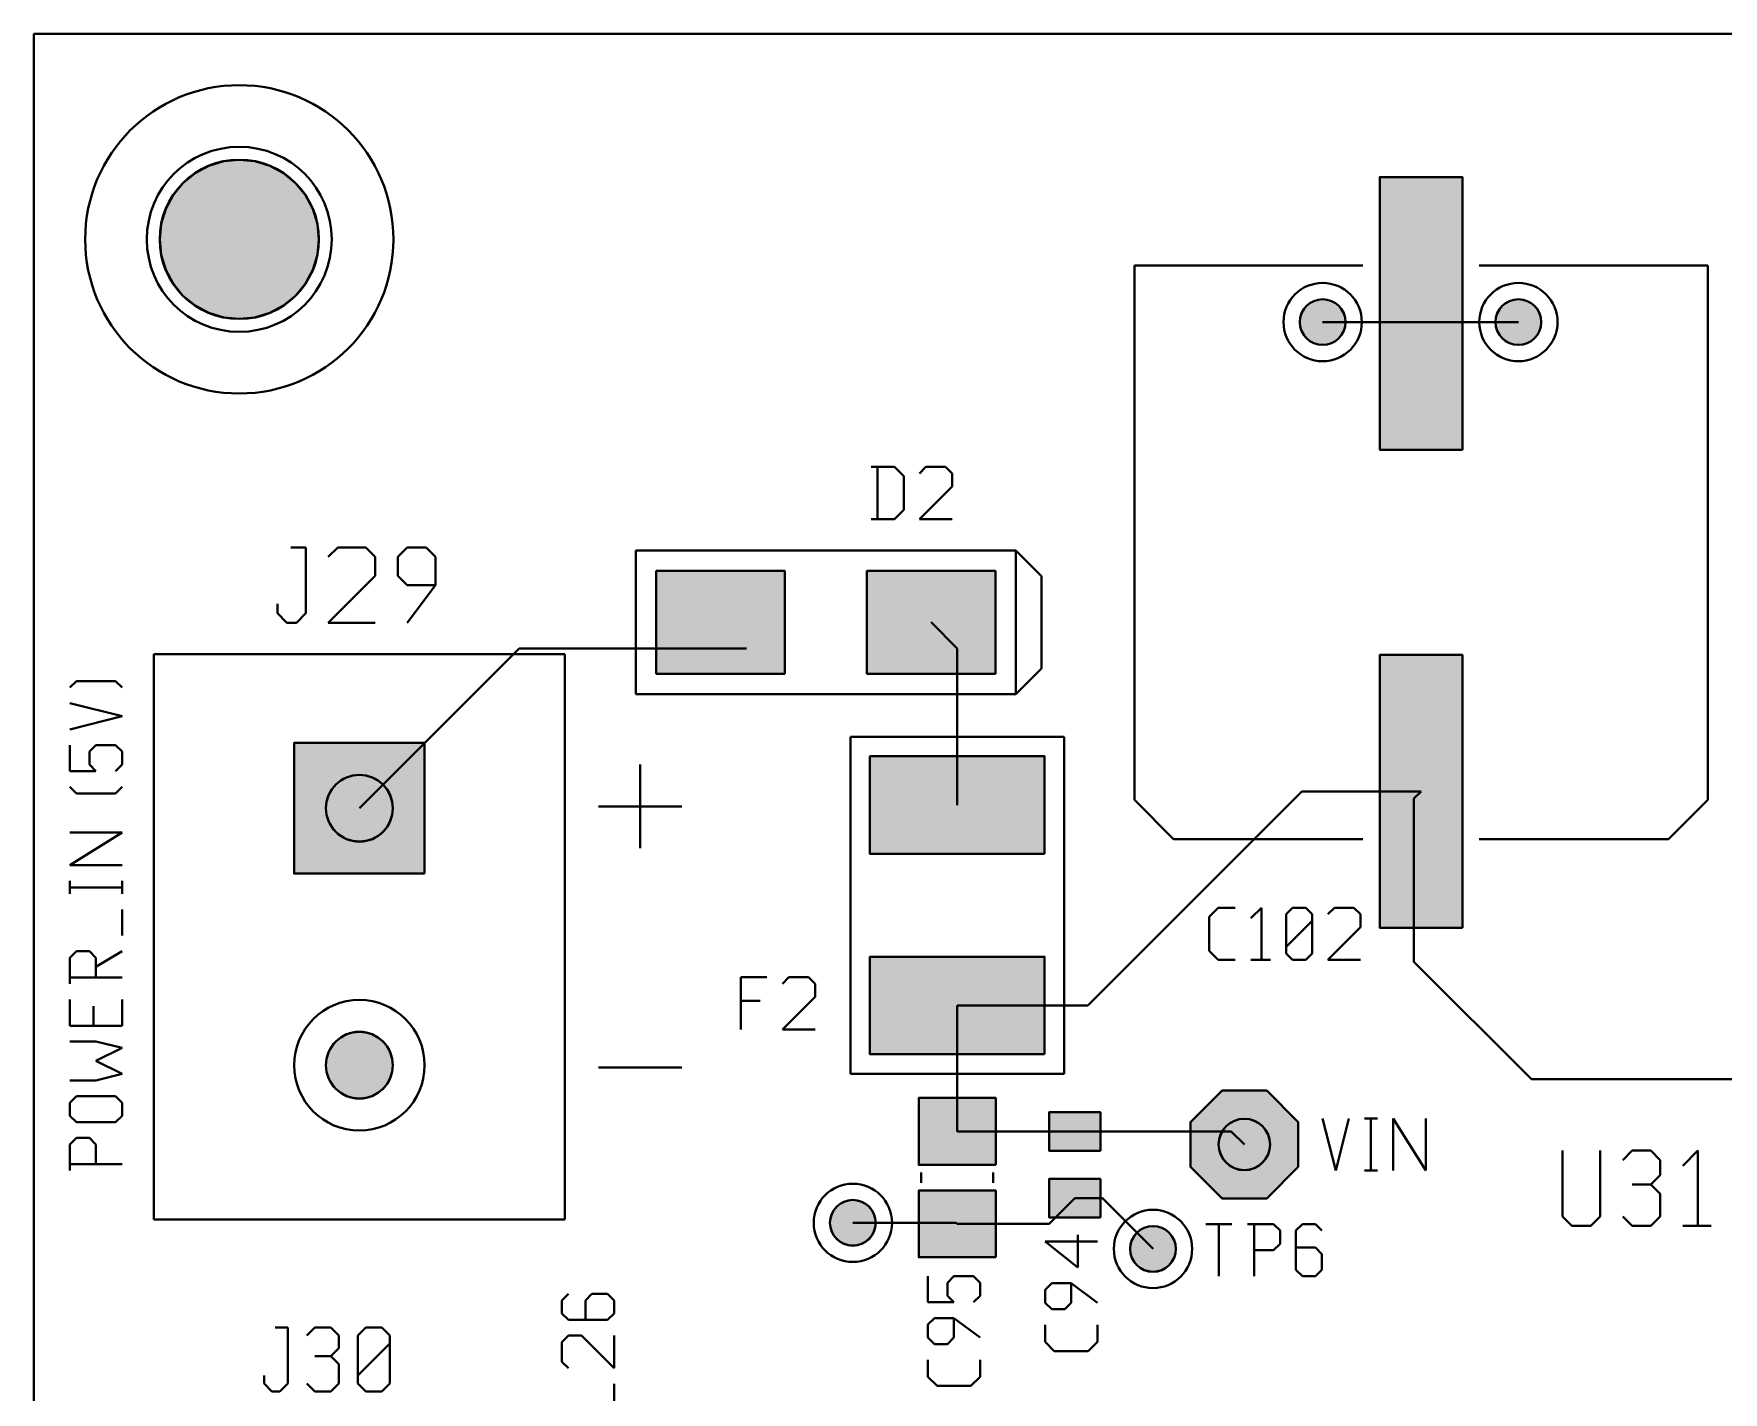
# Model space of a CAD drawing. Header units: millimetres. Extents: x 2 to 157, y 2 to 78.
# Drawn here: x 1.63 to 34.52, y 51.68 to 78.11 of the extents above; entities that cross this region are included whole.
import ezdxf

# ---------------------------------------------------------------- set-up
doc = ezdxf.new("R2010")
doc.units = ezdxf.units.MM
for name, color, linetype in [('bottom_copper', 7, 'Continuous'), ('bottom_silk', 7, 'Continuous'), ('drill_plated', 7, 'Continuous'), ('outline', 7, 'Continuous'), ('top_copper', 7, 'Continuous'), ('top_silk', 7, 'Continuous')]:
    doc.layers.add(name, color=color, linetype=linetype)

msp = doc.modelspace()

# ---------------------------------------------------------------- hatches: boundary and pattern name
at = {"layer": 'bottom_copper', "lineweight": 40}
for points in [[(7.155, 73.811), (7.067, 73.52), (6.924, 73.252), (6.731, 73.017), (6.496, 72.825), (6.228, 72.681), (5.937, 72.593), (5.635, 72.564), (5.332, 72.593), (5.042, 72.681), (4.774, 72.825), (4.539, 73.017), (4.346, 73.252), (4.203, 73.52), (4.115, 73.811), (4.085, 74.114), (4.115, 74.416), (4.203, 74.707), (4.346, 74.975), (4.539, 75.21), (4.774, 75.402), (5.042, 75.546), (5.332, 75.634), (5.635, 75.663), (5.937, 75.634), (6.228, 75.546), (6.496, 75.402), (6.731, 75.21), (6.924, 74.975), (7.067, 74.707), (7.155, 74.416), (7.185, 74.114), (7.155, 73.811)], [(27.157, 72.417), (27.131, 72.333), (27.09, 72.257), (27.035, 72.189), (26.968, 72.134), (26.891, 72.093), (26.808, 72.068), (26.721, 72.059), (26.634, 72.068), (26.551, 72.093), (26.474, 72.134), (26.406, 72.189), (26.351, 72.257), (26.31, 72.333), (26.285, 72.417), (26.276, 72.504), (26.285, 72.59), (26.31, 72.674), (26.351, 72.75), (26.406, 72.818), (26.474, 72.873), (26.551, 72.914), (26.634, 72.939), (26.721, 72.948), (26.808, 72.939), (26.891, 72.914), (26.968, 72.873), (27.035, 72.818), (27.09, 72.75), (27.131, 72.674), (27.157, 72.59), (27.165, 72.504), (27.157, 72.417)], [(30.967, 72.417), (30.941, 72.333), (30.9, 72.257), (30.845, 72.189), (30.778, 72.134), (30.701, 72.093), (30.618, 72.068), (30.531, 72.059), (30.444, 72.068), (30.361, 72.093), (30.284, 72.134), (30.216, 72.189), (30.161, 72.257), (30.12, 72.333), (30.095, 72.417), (30.086, 72.504), (30.095, 72.59), (30.12, 72.674), (30.161, 72.75), (30.216, 72.818), (30.284, 72.873), (30.361, 72.914), (30.444, 72.939), (30.531, 72.948), (30.618, 72.939), (30.701, 72.914), (30.778, 72.873), (30.845, 72.818), (30.9, 72.75), (30.941, 72.674), (30.967, 72.59), (30.975, 72.504), (30.967, 72.417)], [(9.242, 61.774), (6.702, 61.774), (6.702, 64.314), (9.242, 64.314), (9.242, 61.774)], [(8.61, 62.917), (8.573, 62.796), (8.512, 62.683), (8.432, 62.585), (8.333, 62.504), (8.221, 62.444), (8.099, 62.407), (7.972, 62.394), (7.845, 62.407), (7.723, 62.444), (7.611, 62.504), (7.512, 62.585), (7.432, 62.683), (7.371, 62.796), (7.334, 62.917), (7.322, 63.044), (7.334, 63.171), (7.371, 63.293), (7.432, 63.405), (7.512, 63.504), (7.611, 63.585), (7.723, 63.645), (7.845, 63.682), (7.972, 63.694), (8.099, 63.682), (8.221, 63.645), (8.333, 63.585), (8.432, 63.504), (8.512, 63.405), (8.573, 63.293), (8.61, 63.171), (8.622, 63.044), (8.61, 62.917)], [(8.61, 57.917), (8.573, 57.796), (8.512, 57.683), (8.432, 57.585), (8.333, 57.504), (8.221, 57.444), (8.099, 57.407), (7.972, 57.394), (7.845, 57.407), (7.723, 57.444), (7.611, 57.504), (7.512, 57.585), (7.432, 57.683), (7.371, 57.796), (7.334, 57.917), (7.322, 58.044), (7.334, 58.171), (7.371, 58.293), (7.432, 58.405), (7.512, 58.504), (7.611, 58.585), (7.723, 58.645), (7.845, 58.682), (7.972, 58.694), (8.099, 58.682), (8.221, 58.645), (8.333, 58.585), (8.432, 58.504), (8.512, 58.405), (8.573, 58.293), (8.61, 58.171), (8.622, 58.044), (8.61, 57.917)], [(26.247, 56.067), (25.632, 55.452), (24.762, 55.452), (24.147, 56.067), (24.147, 56.936), (24.762, 57.551), (25.632, 57.551), (26.247, 56.936), (26.247, 56.067)], [(25.687, 56.404), (25.659, 56.31), (25.613, 56.224), (25.55, 56.148), (25.475, 56.086), (25.388, 56.04), (25.294, 56.011), (25.197, 56.002), (25.099, 56.011), (25.005, 56.04), (24.919, 56.086), (24.843, 56.148), (24.781, 56.224), (24.735, 56.31), (24.706, 56.404), (24.697, 56.502), (24.706, 56.599), (24.735, 56.693), (24.781, 56.779), (24.843, 56.855), (24.919, 56.917), (25.005, 56.963), (25.099, 56.992), (25.197, 57.002), (25.294, 56.992), (25.388, 56.963), (25.475, 56.917), (25.55, 56.855), (25.613, 56.779), (25.659, 56.693), (25.687, 56.599), (25.697, 56.502), (25.687, 56.404)], [(18.013, 54.891), (17.987, 54.807), (17.946, 54.731), (17.891, 54.663), (17.824, 54.608), (17.747, 54.567), (17.664, 54.542), (17.577, 54.533), (17.49, 54.542), (17.407, 54.567), (17.33, 54.608), (17.262, 54.663), (17.207, 54.731), (17.166, 54.807), (17.141, 54.891), (17.132, 54.977), (17.141, 55.064), (17.166, 55.148), (17.207, 55.224), (17.262, 55.292), (17.33, 55.347), (17.407, 55.388), (17.49, 55.413), (17.577, 55.422), (17.664, 55.413), (17.747, 55.388), (17.824, 55.347), (17.891, 55.292), (17.946, 55.224), (17.987, 55.148), (18.013, 55.064), (18.021, 54.977), (18.013, 54.891)], [(23.855, 54.383), (23.829, 54.299), (23.788, 54.223), (23.733, 54.155), (23.666, 54.1), (23.589, 54.059), (23.506, 54.034), (23.419, 54.025), (23.332, 54.034), (23.249, 54.059), (23.172, 54.1), (23.104, 54.155), (23.049, 54.223), (23.008, 54.299), (22.983, 54.383), (22.974, 54.469), (22.983, 54.556), (23.008, 54.64), (23.049, 54.716), (23.104, 54.784), (23.172, 54.839), (23.249, 54.88), (23.332, 54.905), (23.419, 54.914), (23.506, 54.905), (23.589, 54.88), (23.666, 54.839), (23.733, 54.784), (23.788, 54.716), (23.829, 54.64), (23.855, 54.556), (23.863, 54.469), (23.855, 54.383)]]:
    msp.add_hatch(color=7, dxfattribs=at).paths.add_polyline_path(points, flags=0)
at = {"layer": 'drill_plated', "lineweight": 40}
for points in [[(7.155, 73.811), (7.067, 73.52), (6.924, 73.252), (6.731, 73.017), (6.496, 72.825), (6.228, 72.681), (5.937, 72.593), (5.635, 72.564), (5.332, 72.593), (5.042, 72.681), (4.774, 72.825), (4.539, 73.017), (4.346, 73.252), (4.203, 73.52), (4.115, 73.811), (4.085, 74.114), (4.115, 74.416), (4.203, 74.707), (4.346, 74.975), (4.539, 75.21), (4.774, 75.402), (5.042, 75.546), (5.332, 75.634), (5.635, 75.663), (5.937, 75.634), (6.228, 75.546), (6.496, 75.402), (6.731, 75.21), (6.924, 74.975), (7.067, 74.707), (7.155, 74.416), (7.185, 74.114), (7.155, 73.811)], [(27.157, 72.417), (27.131, 72.333), (27.09, 72.257), (27.035, 72.189), (26.968, 72.134), (26.891, 72.093), (26.808, 72.068), (26.721, 72.059), (26.634, 72.068), (26.551, 72.093), (26.474, 72.134), (26.406, 72.189), (26.351, 72.257), (26.31, 72.333), (26.285, 72.417), (26.276, 72.504), (26.285, 72.59), (26.31, 72.674), (26.351, 72.75), (26.406, 72.818), (26.474, 72.873), (26.551, 72.914), (26.634, 72.939), (26.721, 72.948), (26.808, 72.939), (26.891, 72.914), (26.968, 72.873), (27.035, 72.818), (27.09, 72.75), (27.131, 72.674), (27.157, 72.59), (27.165, 72.504), (27.157, 72.417)], [(30.967, 72.417), (30.941, 72.333), (30.9, 72.257), (30.845, 72.189), (30.778, 72.134), (30.701, 72.093), (30.618, 72.068), (30.531, 72.059), (30.444, 72.068), (30.361, 72.093), (30.284, 72.134), (30.216, 72.189), (30.161, 72.257), (30.12, 72.333), (30.095, 72.417), (30.086, 72.504), (30.095, 72.59), (30.12, 72.674), (30.161, 72.75), (30.216, 72.818), (30.284, 72.873), (30.361, 72.914), (30.444, 72.939), (30.531, 72.948), (30.618, 72.939), (30.701, 72.914), (30.778, 72.873), (30.845, 72.818), (30.9, 72.75), (30.941, 72.674), (30.967, 72.59), (30.975, 72.504), (30.967, 72.417)], [(8.61, 62.917), (8.573, 62.796), (8.512, 62.683), (8.432, 62.585), (8.333, 62.504), (8.221, 62.444), (8.099, 62.407), (7.972, 62.394), (7.845, 62.407), (7.723, 62.444), (7.611, 62.504), (7.512, 62.585), (7.432, 62.683), (7.371, 62.796), (7.334, 62.917), (7.322, 63.044), (7.334, 63.171), (7.371, 63.293), (7.432, 63.405), (7.512, 63.504), (7.611, 63.585), (7.723, 63.645), (7.845, 63.682), (7.972, 63.694), (8.099, 63.682), (8.221, 63.645), (8.333, 63.585), (8.432, 63.504), (8.512, 63.405), (8.573, 63.293), (8.61, 63.171), (8.622, 63.044), (8.61, 62.917)], [(8.61, 57.917), (8.573, 57.796), (8.512, 57.683), (8.432, 57.585), (8.333, 57.504), (8.221, 57.444), (8.099, 57.407), (7.972, 57.394), (7.845, 57.407), (7.723, 57.444), (7.611, 57.504), (7.512, 57.585), (7.432, 57.683), (7.371, 57.796), (7.334, 57.917), (7.322, 58.044), (7.334, 58.171), (7.371, 58.293), (7.432, 58.405), (7.512, 58.504), (7.611, 58.585), (7.723, 58.645), (7.845, 58.682), (7.972, 58.694), (8.099, 58.682), (8.221, 58.645), (8.333, 58.585), (8.432, 58.504), (8.512, 58.405), (8.573, 58.293), (8.61, 58.171), (8.622, 58.044), (8.61, 57.917)], [(25.687, 56.404), (25.659, 56.31), (25.613, 56.224), (25.55, 56.148), (25.475, 56.086), (25.388, 56.04), (25.294, 56.011), (25.197, 56.002), (25.099, 56.011), (25.005, 56.04), (24.919, 56.086), (24.843, 56.148), (24.781, 56.224), (24.735, 56.31), (24.706, 56.404), (24.697, 56.502), (24.706, 56.599), (24.735, 56.693), (24.781, 56.779), (24.843, 56.855), (24.919, 56.917), (25.005, 56.963), (25.099, 56.992), (25.197, 57.002), (25.294, 56.992), (25.388, 56.963), (25.475, 56.917), (25.55, 56.855), (25.613, 56.779), (25.659, 56.693), (25.687, 56.599), (25.697, 56.502), (25.687, 56.404)], [(18.013, 54.891), (17.987, 54.807), (17.946, 54.731), (17.891, 54.663), (17.824, 54.608), (17.747, 54.567), (17.664, 54.542), (17.577, 54.533), (17.49, 54.542), (17.407, 54.567), (17.33, 54.608), (17.262, 54.663), (17.207, 54.731), (17.166, 54.807), (17.141, 54.891), (17.132, 54.977), (17.141, 55.064), (17.166, 55.148), (17.207, 55.224), (17.262, 55.292), (17.33, 55.347), (17.407, 55.388), (17.49, 55.413), (17.577, 55.422), (17.664, 55.413), (17.747, 55.388), (17.824, 55.347), (17.891, 55.292), (17.946, 55.224), (17.987, 55.148), (18.013, 55.064), (18.021, 54.977), (18.013, 54.891)], [(23.855, 54.383), (23.829, 54.299), (23.788, 54.223), (23.733, 54.155), (23.666, 54.1), (23.589, 54.059), (23.506, 54.034), (23.419, 54.025), (23.332, 54.034), (23.249, 54.059), (23.172, 54.1), (23.104, 54.155), (23.049, 54.223), (23.008, 54.299), (22.983, 54.383), (22.974, 54.469), (22.983, 54.556), (23.008, 54.64), (23.049, 54.716), (23.104, 54.784), (23.172, 54.839), (23.249, 54.88), (23.332, 54.905), (23.419, 54.914), (23.506, 54.905), (23.589, 54.88), (23.666, 54.839), (23.733, 54.784), (23.788, 54.716), (23.829, 54.64), (23.855, 54.556), (23.863, 54.469), (23.855, 54.383)]]:
    msp.add_hatch(color=7, dxfattribs=at).paths.add_polyline_path(points, flags=0)
at = {"layer": 'top_copper', "lineweight": 40}
for points in [[(7.155, 73.811), (7.067, 73.52), (6.924, 73.252), (6.731, 73.017), (6.496, 72.825), (6.228, 72.681), (5.937, 72.593), (5.635, 72.564), (5.332, 72.593), (5.042, 72.681), (4.774, 72.825), (4.539, 73.017), (4.346, 73.252), (4.203, 73.52), (4.115, 73.811), (4.085, 74.114), (4.115, 74.416), (4.203, 74.707), (4.346, 74.975), (4.539, 75.21), (4.774, 75.402), (5.042, 75.546), (5.332, 75.634), (5.635, 75.663), (5.937, 75.634), (6.228, 75.546), (6.496, 75.402), (6.731, 75.21), (6.924, 74.975), (7.067, 74.707), (7.155, 74.416), (7.185, 74.114), (7.155, 73.811)], [(29.44, 70.019), (27.832, 70.019), (27.832, 75.327), (29.44, 75.327), (29.44, 70.019)], [(27.157, 72.417), (27.131, 72.333), (27.09, 72.257), (27.035, 72.189), (26.968, 72.134), (26.891, 72.093), (26.808, 72.068), (26.721, 72.059), (26.634, 72.068), (26.551, 72.093), (26.474, 72.134), (26.406, 72.189), (26.351, 72.257), (26.31, 72.333), (26.285, 72.417), (26.276, 72.504), (26.285, 72.59), (26.31, 72.674), (26.351, 72.75), (26.406, 72.818), (26.474, 72.873), (26.551, 72.914), (26.634, 72.939), (26.721, 72.948), (26.808, 72.939), (26.891, 72.914), (26.968, 72.873), (27.035, 72.818), (27.09, 72.75), (27.131, 72.674), (27.157, 72.59), (27.165, 72.504), (27.157, 72.417)], [(30.967, 72.417), (30.941, 72.333), (30.9, 72.257), (30.845, 72.189), (30.778, 72.134), (30.701, 72.093), (30.618, 72.068), (30.531, 72.059), (30.444, 72.068), (30.361, 72.093), (30.284, 72.134), (30.216, 72.189), (30.161, 72.257), (30.12, 72.333), (30.095, 72.417), (30.086, 72.504), (30.095, 72.59), (30.12, 72.674), (30.161, 72.75), (30.216, 72.818), (30.284, 72.873), (30.361, 72.914), (30.444, 72.939), (30.531, 72.948), (30.618, 72.939), (30.701, 72.914), (30.778, 72.873), (30.845, 72.818), (30.9, 72.75), (30.941, 72.674), (30.967, 72.59), (30.975, 72.504), (30.967, 72.417)], [(16.251, 65.662), (13.751, 65.662), (13.751, 67.662), (16.251, 67.662), (16.251, 65.662)], [(20.351, 65.662), (17.851, 65.662), (17.851, 67.662), (20.351, 67.662), (20.351, 65.662)], [(29.44, 60.719), (27.832, 60.719), (27.832, 66.027), (29.44, 66.027), (29.44, 60.719)], [(9.242, 61.774), (6.702, 61.774), (6.702, 64.314), (9.242, 64.314), (9.242, 61.774)], [(21.309, 62.156), (17.909, 62.156), (17.909, 64.055), (21.309, 64.055), (21.309, 62.156)], [(8.61, 62.917), (8.573, 62.796), (8.512, 62.683), (8.432, 62.585), (8.333, 62.504), (8.221, 62.444), (8.099, 62.407), (7.972, 62.394), (7.845, 62.407), (7.723, 62.444), (7.611, 62.504), (7.512, 62.585), (7.432, 62.683), (7.371, 62.796), (7.334, 62.917), (7.322, 63.044), (7.334, 63.171), (7.371, 63.293), (7.432, 63.405), (7.512, 63.504), (7.611, 63.585), (7.723, 63.645), (7.845, 63.682), (7.972, 63.694), (8.099, 63.682), (8.221, 63.645), (8.333, 63.585), (8.432, 63.504), (8.512, 63.405), (8.573, 63.293), (8.61, 63.171), (8.622, 63.044), (8.61, 62.917)], [(21.309, 58.256), (17.909, 58.256), (17.909, 60.156), (21.309, 60.156), (21.309, 58.256)], [(8.61, 57.917), (8.573, 57.796), (8.512, 57.683), (8.432, 57.585), (8.333, 57.504), (8.221, 57.444), (8.099, 57.407), (7.972, 57.394), (7.845, 57.407), (7.723, 57.444), (7.611, 57.504), (7.512, 57.585), (7.432, 57.683), (7.371, 57.796), (7.334, 57.917), (7.322, 58.044), (7.334, 58.171), (7.371, 58.293), (7.432, 58.405), (7.512, 58.504), (7.611, 58.585), (7.723, 58.645), (7.845, 58.682), (7.972, 58.694), (8.099, 58.682), (8.221, 58.645), (8.333, 58.585), (8.432, 58.504), (8.512, 58.405), (8.573, 58.293), (8.61, 58.171), (8.622, 58.044), (8.61, 57.917)], [(26.247, 56.067), (25.632, 55.452), (24.762, 55.452), (24.147, 56.067), (24.147, 56.936), (24.762, 57.551), (25.632, 57.551), (26.247, 56.936), (26.247, 56.067)], [(20.359, 56.105), (18.859, 56.105), (18.859, 57.406), (20.359, 57.406), (20.359, 56.105)], [(22.395, 56.381), (21.395, 56.381), (21.395, 57.13), (22.395, 57.13), (22.395, 56.381)], [(25.687, 56.404), (25.659, 56.31), (25.613, 56.224), (25.55, 56.148), (25.475, 56.086), (25.388, 56.04), (25.294, 56.011), (25.197, 56.002), (25.099, 56.011), (25.005, 56.04), (24.919, 56.086), (24.843, 56.148), (24.781, 56.224), (24.735, 56.31), (24.706, 56.404), (24.697, 56.502), (24.706, 56.599), (24.735, 56.693), (24.781, 56.779), (24.843, 56.855), (24.919, 56.917), (25.005, 56.963), (25.099, 56.992), (25.197, 57.002), (25.294, 56.992), (25.388, 56.963), (25.475, 56.917), (25.55, 56.855), (25.613, 56.779), (25.659, 56.693), (25.687, 56.599), (25.697, 56.502), (25.687, 56.404)], [(20.359, 54.306), (18.859, 54.306), (18.859, 55.606), (20.359, 55.606), (20.359, 54.306)], [(22.395, 55.081), (21.395, 55.081), (21.395, 55.83), (22.395, 55.83), (22.395, 55.081)], [(18.013, 54.891), (17.987, 54.807), (17.946, 54.731), (17.891, 54.663), (17.824, 54.608), (17.747, 54.567), (17.664, 54.542), (17.577, 54.533), (17.49, 54.542), (17.407, 54.567), (17.33, 54.608), (17.262, 54.663), (17.207, 54.731), (17.166, 54.807), (17.141, 54.891), (17.132, 54.977), (17.141, 55.064), (17.166, 55.148), (17.207, 55.224), (17.262, 55.292), (17.33, 55.347), (17.407, 55.388), (17.49, 55.413), (17.577, 55.422), (17.664, 55.413), (17.747, 55.388), (17.824, 55.347), (17.891, 55.292), (17.946, 55.224), (17.987, 55.148), (18.013, 55.064), (18.021, 54.977), (18.013, 54.891)], [(23.855, 54.383), (23.829, 54.299), (23.788, 54.223), (23.733, 54.155), (23.666, 54.1), (23.589, 54.059), (23.506, 54.034), (23.419, 54.025), (23.332, 54.034), (23.249, 54.059), (23.172, 54.1), (23.104, 54.155), (23.049, 54.223), (23.008, 54.299), (22.983, 54.383), (22.974, 54.469), (22.983, 54.556), (23.008, 54.64), (23.049, 54.716), (23.104, 54.784), (23.172, 54.839), (23.249, 54.88), (23.332, 54.905), (23.419, 54.914), (23.506, 54.905), (23.589, 54.88), (23.666, 54.839), (23.733, 54.784), (23.788, 54.716), (23.829, 54.64), (23.855, 54.556), (23.863, 54.469), (23.855, 54.383)]]:
    msp.add_hatch(color=7, dxfattribs=at).paths.add_polyline_path(points, flags=0)

# ---------------------------------------------------------------- linework, layer by layer
at = {"layer": 'bottom_copper', "color": 7, "lineweight": 40}
for p, q in [((6.702, 64.314), (9.242, 64.314)), ((6.702, 61.774), (6.702, 64.314)), ((9.242, 64.314), (9.242, 61.774)), ((9.242, 61.774), (6.702, 61.774)), ((24.762, 57.551), (24.147, 56.936)), ((25.632, 57.551), (24.762, 57.551)), ((26.247, 56.936), (25.632, 57.551)), ((24.147, 56.936), (24.147, 56.067)), ((26.247, 56.067), (26.247, 56.936)), ((24.147, 56.067), (24.762, 55.452)), ((25.632, 55.452), (26.247, 56.067)), ((24.762, 55.452), (25.632, 55.452))]:
    msp.add_line(p, q, dxfattribs=at)
for points in [[(7.155, 73.811), (7.067, 73.52), (6.924, 73.252), (6.731, 73.017), (6.496, 72.825), (6.228, 72.681), (5.937, 72.593), (5.635, 72.564), (5.332, 72.593), (5.042, 72.681), (4.774, 72.825), (4.539, 73.017), (4.346, 73.252), (4.203, 73.52), (4.115, 73.811), (4.085, 74.114), (4.115, 74.416), (4.203, 74.707), (4.346, 74.975), (4.539, 75.21), (4.774, 75.402), (5.042, 75.546), (5.332, 75.634), (5.635, 75.663), (5.937, 75.634), (6.228, 75.546), (6.496, 75.402), (6.731, 75.21), (6.924, 74.975), (7.067, 74.707), (7.155, 74.416), (7.185, 74.114), (7.155, 73.811)], [(27.157, 72.417), (27.131, 72.333), (27.09, 72.257), (27.035, 72.189), (26.968, 72.134), (26.891, 72.093), (26.808, 72.068), (26.721, 72.059), (26.634, 72.068), (26.551, 72.093), (26.474, 72.134), (26.406, 72.189), (26.351, 72.257), (26.31, 72.333), (26.285, 72.417), (26.276, 72.504), (26.285, 72.59), (26.31, 72.674), (26.351, 72.75), (26.406, 72.818), (26.474, 72.873), (26.551, 72.914), (26.634, 72.939), (26.721, 72.948), (26.808, 72.939), (26.891, 72.914), (26.968, 72.873), (27.035, 72.818), (27.09, 72.75), (27.131, 72.674), (27.157, 72.59), (27.165, 72.504), (27.157, 72.417)], [(30.967, 72.417), (30.941, 72.333), (30.9, 72.257), (30.845, 72.189), (30.778, 72.134), (30.701, 72.093), (30.618, 72.068), (30.531, 72.059), (30.444, 72.068), (30.361, 72.093), (30.284, 72.134), (30.216, 72.189), (30.161, 72.257), (30.12, 72.333), (30.095, 72.417), (30.086, 72.504), (30.095, 72.59), (30.12, 72.674), (30.161, 72.75), (30.216, 72.818), (30.284, 72.873), (30.361, 72.914), (30.444, 72.939), (30.531, 72.948), (30.618, 72.939), (30.701, 72.914), (30.778, 72.873), (30.845, 72.818), (30.9, 72.75), (30.941, 72.674), (30.967, 72.59), (30.975, 72.504), (30.967, 72.417)], [(9.242, 61.774), (6.702, 61.774), (6.702, 64.314), (9.242, 64.314), (9.242, 61.774)], [(8.61, 62.917), (8.573, 62.796), (8.512, 62.683), (8.432, 62.585), (8.333, 62.504), (8.221, 62.444), (8.099, 62.407), (7.972, 62.394), (7.845, 62.407), (7.723, 62.444), (7.611, 62.504), (7.512, 62.585), (7.432, 62.683), (7.371, 62.796), (7.334, 62.917), (7.322, 63.044), (7.334, 63.171), (7.371, 63.293), (7.432, 63.405), (7.512, 63.504), (7.611, 63.585), (7.723, 63.645), (7.845, 63.682), (7.972, 63.694), (8.099, 63.682), (8.221, 63.645), (8.333, 63.585), (8.432, 63.504), (8.512, 63.405), (8.573, 63.293), (8.61, 63.171), (8.622, 63.044), (8.61, 62.917)], [(8.61, 57.917), (8.573, 57.796), (8.512, 57.683), (8.432, 57.585), (8.333, 57.504), (8.221, 57.444), (8.099, 57.407), (7.972, 57.394), (7.845, 57.407), (7.723, 57.444), (7.611, 57.504), (7.512, 57.585), (7.432, 57.683), (7.371, 57.796), (7.334, 57.917), (7.322, 58.044), (7.334, 58.171), (7.371, 58.293), (7.432, 58.405), (7.512, 58.504), (7.611, 58.585), (7.723, 58.645), (7.845, 58.682), (7.972, 58.694), (8.099, 58.682), (8.221, 58.645), (8.333, 58.585), (8.432, 58.504), (8.512, 58.405), (8.573, 58.293), (8.61, 58.171), (8.622, 58.044), (8.61, 57.917)], [(26.247, 56.067), (25.632, 55.452), (24.762, 55.452), (24.147, 56.067), (24.147, 56.936), (24.762, 57.551), (25.632, 57.551), (26.247, 56.936), (26.247, 56.067)], [(25.687, 56.404), (25.659, 56.31), (25.613, 56.224), (25.55, 56.148), (25.475, 56.086), (25.388, 56.04), (25.294, 56.011), (25.197, 56.002), (25.099, 56.011), (25.005, 56.04), (24.919, 56.086), (24.843, 56.148), (24.781, 56.224), (24.735, 56.31), (24.706, 56.404), (24.697, 56.502), (24.706, 56.599), (24.735, 56.693), (24.781, 56.779), (24.843, 56.855), (24.919, 56.917), (25.005, 56.963), (25.099, 56.992), (25.197, 57.002), (25.294, 56.992), (25.388, 56.963), (25.475, 56.917), (25.55, 56.855), (25.613, 56.779), (25.659, 56.693), (25.687, 56.599), (25.697, 56.502), (25.687, 56.404)], [(18.013, 54.891), (17.987, 54.807), (17.946, 54.731), (17.891, 54.663), (17.824, 54.608), (17.747, 54.567), (17.664, 54.542), (17.577, 54.533), (17.49, 54.542), (17.407, 54.567), (17.33, 54.608), (17.262, 54.663), (17.207, 54.731), (17.166, 54.807), (17.141, 54.891), (17.132, 54.977), (17.141, 55.064), (17.166, 55.148), (17.207, 55.224), (17.262, 55.292), (17.33, 55.347), (17.407, 55.388), (17.49, 55.413), (17.577, 55.422), (17.664, 55.413), (17.747, 55.388), (17.824, 55.347), (17.891, 55.292), (17.946, 55.224), (17.987, 55.148), (18.013, 55.064), (18.021, 54.977), (18.013, 54.891)], [(23.855, 54.383), (23.829, 54.299), (23.788, 54.223), (23.733, 54.155), (23.666, 54.1), (23.589, 54.059), (23.506, 54.034), (23.419, 54.025), (23.332, 54.034), (23.249, 54.059), (23.172, 54.1), (23.104, 54.155), (23.049, 54.223), (23.008, 54.299), (22.983, 54.383), (22.974, 54.469), (22.983, 54.556), (23.008, 54.64), (23.049, 54.716), (23.104, 54.784), (23.172, 54.839), (23.249, 54.88), (23.332, 54.905), (23.419, 54.914), (23.506, 54.905), (23.589, 54.88), (23.666, 54.839), (23.733, 54.784), (23.788, 54.716), (23.829, 54.64), (23.855, 54.556), (23.863, 54.469), (23.855, 54.383)]]:
    msp.add_lwpolyline(points, close=True, dxfattribs=at)
for centre, major_axis in [((5.635, 74.114), (1.8, 0)), ((5.635, 74.114), (1.55, 0)), ((26.721, 72.504), (0.762, 0)), ((30.531, 72.504), (0.762, 0)), ((26.721, 72.504), (0.445, 0)), ((30.531, 72.504), (0.445, 0)), ((7.972, 63.044), (0.65, 0)), ((7.972, 58.044), (1.27, 0)), ((7.972, 58.044), (0.65, 0)), ((25.197, 56.502), (0.5, 0)), ((17.577, 54.977), (0.762, 0)), ((17.577, 54.977), (0.445, 0)), ((23.419, 54.469), (0.762, 0)), ((23.419, 54.469), (0.445, 0))]:
    msp.add_ellipse(centre, major_axis=major_axis, ratio=1, dxfattribs=at)
at = {"layer": 'bottom_silk', "color": 7, "lineweight": 40}
for p, q in [((1.635, 78.114), (156.635, 78.114)), ((1.635, 2.113), (1.635, 78.114))]:
    msp.add_line(p, q, dxfattribs=at)
at = {"layer": 'drill_plated', "color": 7, "lineweight": 40}
for points in [[(7.155, 73.811), (7.067, 73.52), (6.924, 73.252), (6.731, 73.017), (6.496, 72.825), (6.228, 72.681), (5.937, 72.593), (5.635, 72.564), (5.332, 72.593), (5.042, 72.681), (4.774, 72.825), (4.539, 73.017), (4.346, 73.252), (4.203, 73.52), (4.115, 73.811), (4.085, 74.114), (4.115, 74.416), (4.203, 74.707), (4.346, 74.975), (4.539, 75.21), (4.774, 75.402), (5.042, 75.546), (5.332, 75.634), (5.635, 75.663), (5.937, 75.634), (6.228, 75.546), (6.496, 75.402), (6.731, 75.21), (6.924, 74.975), (7.067, 74.707), (7.155, 74.416), (7.185, 74.114), (7.155, 73.811)], [(27.157, 72.417), (27.131, 72.333), (27.09, 72.257), (27.035, 72.189), (26.968, 72.134), (26.891, 72.093), (26.808, 72.068), (26.721, 72.059), (26.634, 72.068), (26.551, 72.093), (26.474, 72.134), (26.406, 72.189), (26.351, 72.257), (26.31, 72.333), (26.285, 72.417), (26.276, 72.504), (26.285, 72.59), (26.31, 72.674), (26.351, 72.75), (26.406, 72.818), (26.474, 72.873), (26.551, 72.914), (26.634, 72.939), (26.721, 72.948), (26.808, 72.939), (26.891, 72.914), (26.968, 72.873), (27.035, 72.818), (27.09, 72.75), (27.131, 72.674), (27.157, 72.59), (27.165, 72.504), (27.157, 72.417)], [(30.967, 72.417), (30.941, 72.333), (30.9, 72.257), (30.845, 72.189), (30.778, 72.134), (30.701, 72.093), (30.618, 72.068), (30.531, 72.059), (30.444, 72.068), (30.361, 72.093), (30.284, 72.134), (30.216, 72.189), (30.161, 72.257), (30.12, 72.333), (30.095, 72.417), (30.086, 72.504), (30.095, 72.59), (30.12, 72.674), (30.161, 72.75), (30.216, 72.818), (30.284, 72.873), (30.361, 72.914), (30.444, 72.939), (30.531, 72.948), (30.618, 72.939), (30.701, 72.914), (30.778, 72.873), (30.845, 72.818), (30.9, 72.75), (30.941, 72.674), (30.967, 72.59), (30.975, 72.504), (30.967, 72.417)], [(8.61, 62.917), (8.573, 62.796), (8.512, 62.683), (8.432, 62.585), (8.333, 62.504), (8.221, 62.444), (8.099, 62.407), (7.972, 62.394), (7.845, 62.407), (7.723, 62.444), (7.611, 62.504), (7.512, 62.585), (7.432, 62.683), (7.371, 62.796), (7.334, 62.917), (7.322, 63.044), (7.334, 63.171), (7.371, 63.293), (7.432, 63.405), (7.512, 63.504), (7.611, 63.585), (7.723, 63.645), (7.845, 63.682), (7.972, 63.694), (8.099, 63.682), (8.221, 63.645), (8.333, 63.585), (8.432, 63.504), (8.512, 63.405), (8.573, 63.293), (8.61, 63.171), (8.622, 63.044), (8.61, 62.917)], [(8.61, 57.917), (8.573, 57.796), (8.512, 57.683), (8.432, 57.585), (8.333, 57.504), (8.221, 57.444), (8.099, 57.407), (7.972, 57.394), (7.845, 57.407), (7.723, 57.444), (7.611, 57.504), (7.512, 57.585), (7.432, 57.683), (7.371, 57.796), (7.334, 57.917), (7.322, 58.044), (7.334, 58.171), (7.371, 58.293), (7.432, 58.405), (7.512, 58.504), (7.611, 58.585), (7.723, 58.645), (7.845, 58.682), (7.972, 58.694), (8.099, 58.682), (8.221, 58.645), (8.333, 58.585), (8.432, 58.504), (8.512, 58.405), (8.573, 58.293), (8.61, 58.171), (8.622, 58.044), (8.61, 57.917)], [(25.687, 56.404), (25.659, 56.31), (25.613, 56.224), (25.55, 56.148), (25.475, 56.086), (25.388, 56.04), (25.294, 56.011), (25.197, 56.002), (25.099, 56.011), (25.005, 56.04), (24.919, 56.086), (24.843, 56.148), (24.781, 56.224), (24.735, 56.31), (24.706, 56.404), (24.697, 56.502), (24.706, 56.599), (24.735, 56.693), (24.781, 56.779), (24.843, 56.855), (24.919, 56.917), (25.005, 56.963), (25.099, 56.992), (25.197, 57.002), (25.294, 56.992), (25.388, 56.963), (25.475, 56.917), (25.55, 56.855), (25.613, 56.779), (25.659, 56.693), (25.687, 56.599), (25.697, 56.502), (25.687, 56.404)], [(18.013, 54.891), (17.987, 54.807), (17.946, 54.731), (17.891, 54.663), (17.824, 54.608), (17.747, 54.567), (17.664, 54.542), (17.577, 54.533), (17.49, 54.542), (17.407, 54.567), (17.33, 54.608), (17.262, 54.663), (17.207, 54.731), (17.166, 54.807), (17.141, 54.891), (17.132, 54.977), (17.141, 55.064), (17.166, 55.148), (17.207, 55.224), (17.262, 55.292), (17.33, 55.347), (17.407, 55.388), (17.49, 55.413), (17.577, 55.422), (17.664, 55.413), (17.747, 55.388), (17.824, 55.347), (17.891, 55.292), (17.946, 55.224), (17.987, 55.148), (18.013, 55.064), (18.021, 54.977), (18.013, 54.891)], [(23.855, 54.383), (23.829, 54.299), (23.788, 54.223), (23.733, 54.155), (23.666, 54.1), (23.589, 54.059), (23.506, 54.034), (23.419, 54.025), (23.332, 54.034), (23.249, 54.059), (23.172, 54.1), (23.104, 54.155), (23.049, 54.223), (23.008, 54.299), (22.983, 54.383), (22.974, 54.469), (22.983, 54.556), (23.008, 54.64), (23.049, 54.716), (23.104, 54.784), (23.172, 54.839), (23.249, 54.88), (23.332, 54.905), (23.419, 54.914), (23.506, 54.905), (23.589, 54.88), (23.666, 54.839), (23.733, 54.784), (23.788, 54.716), (23.829, 54.64), (23.855, 54.556), (23.863, 54.469), (23.855, 54.383)]]:
    msp.add_lwpolyline(points, close=True, dxfattribs=at)
for centre, major_axis in [((5.635, 74.114), (1.55, 0)), ((26.721, 72.504), (0.445, 0)), ((30.531, 72.504), (0.445, 0)), ((7.972, 63.044), (0.65, 0)), ((7.972, 58.044), (0.65, 0)), ((25.197, 56.502), (0.5, 0)), ((17.577, 54.977), (0.445, 0)), ((23.419, 54.469), (0.445, 0))]:
    msp.add_ellipse(centre, major_axis=major_axis, ratio=1, dxfattribs=at)
at = {"layer": 'outline', "color": 7, "lineweight": 40}
for p, q in [((1.635, 78.114), (156.635, 78.114)), ((1.635, 2.113), (1.635, 78.114))]:
    msp.add_line(p, q, dxfattribs=at)
at = {"layer": 'top_copper', "color": 7, "lineweight": 40}
for p, q in [((29.44, 75.327), (27.832, 75.327)), ((27.832, 75.327), (27.832, 70.019)), ((29.44, 70.019), (29.44, 75.327)), ((26.721, 72.504), (30.531, 72.504)), ((27.832, 70.019), (29.44, 70.019)), ((13.751, 67.662), (13.751, 65.662)), ((16.251, 67.662), (13.751, 67.662)), ((16.251, 65.662), (16.251, 67.662)), ((17.851, 67.662), (17.851, 65.662)), ((20.351, 67.662), (17.851, 67.662)), ((20.351, 65.662), (20.351, 67.662)), ((19.609, 66.153), (19.101, 66.662)), ((11.081, 66.153), (7.972, 63.044)), ((15.509, 66.153), (11.081, 66.153)), ((19.609, 63.105), (19.609, 66.153)), ((29.44, 66.027), (27.832, 66.027)), ((27.832, 66.027), (27.832, 60.719)), ((29.44, 60.719), (29.44, 66.027)), ((13.751, 65.662), (16.251, 65.662)), ((17.851, 65.662), (20.351, 65.662)), ((6.702, 64.314), (9.242, 64.314)), ((6.702, 61.774), (6.702, 64.314)), ((9.242, 64.314), (9.242, 61.774)), ((17.909, 64.055), (17.909, 62.156)), ((21.309, 64.055), (17.909, 64.055)), ((21.309, 62.156), (21.309, 64.055)), ((26.316, 63.373), (22.149, 59.206)), ((28.636, 63.373), (26.316, 63.373)), ((28.499, 63.236), (28.636, 63.373)), ((28.499, 60.057), (28.499, 63.236)), ((17.909, 62.156), (21.309, 62.156)), ((9.242, 61.774), (6.702, 61.774)), ((27.832, 60.719), (29.44, 60.719)), ((17.909, 60.156), (17.909, 58.256)), ((21.309, 60.156), (17.909, 60.156)), ((21.309, 58.256), (21.309, 60.156)), ((30.785, 57.772), (28.499, 60.057)), ((19.609, 56.755), (19.609, 59.206)), ((19.609, 59.206), (22.149, 59.206)), ((17.909, 58.256), (21.309, 58.256)), ((24.762, 57.551), (24.147, 56.936)), ((25.632, 57.551), (24.762, 57.551)), ((26.247, 56.936), (25.632, 57.551)), ((44.374, 57.772), (30.785, 57.772)), ((18.859, 57.406), (18.859, 56.105)), ((20.359, 57.406), (18.859, 57.406)), ((20.359, 56.105), (20.359, 57.406)), ((21.395, 57.13), (21.395, 56.381)), ((22.395, 57.13), (21.395, 57.13)), ((22.395, 56.381), (22.395, 57.13)), ((24.147, 56.936), (24.147, 56.067)), ((26.247, 56.067), (26.247, 56.936)), ((19.609, 56.755), (24.943, 56.755)), ((24.943, 56.755), (25.197, 56.502)), ((21.395, 56.381), (22.395, 56.381)), ((18.859, 56.105), (20.359, 56.105)), ((24.147, 56.067), (24.762, 55.452)), ((25.632, 55.452), (26.247, 56.067)), ((18.859, 55.606), (18.859, 54.306)), ((20.359, 55.606), (18.859, 55.606)), ((20.359, 54.306), (20.359, 55.606)), ((21.395, 55.83), (21.395, 55.081)), ((22.395, 55.83), (21.395, 55.83)), ((22.395, 55.081), (22.395, 55.83)), ((21.395, 54.956), (21.895, 55.456)), ((21.895, 55.456), (22.433, 55.456)), ((22.433, 55.456), (23.419, 54.469)), ((24.762, 55.452), (25.632, 55.452)), ((17.577, 54.977), (19.587, 54.977)), ((19.587, 54.977), (19.609, 54.956)), ((19.609, 54.956), (21.395, 54.956)), ((21.395, 55.081), (22.395, 55.081)), ((18.859, 54.306), (20.359, 54.306))]:
    msp.add_line(p, q, dxfattribs=at)
for points in [[(7.155, 73.811), (7.067, 73.52), (6.924, 73.252), (6.731, 73.017), (6.496, 72.825), (6.228, 72.681), (5.937, 72.593), (5.635, 72.564), (5.332, 72.593), (5.042, 72.681), (4.774, 72.825), (4.539, 73.017), (4.346, 73.252), (4.203, 73.52), (4.115, 73.811), (4.085, 74.114), (4.115, 74.416), (4.203, 74.707), (4.346, 74.975), (4.539, 75.21), (4.774, 75.402), (5.042, 75.546), (5.332, 75.634), (5.635, 75.663), (5.937, 75.634), (6.228, 75.546), (6.496, 75.402), (6.731, 75.21), (6.924, 74.975), (7.067, 74.707), (7.155, 74.416), (7.185, 74.114), (7.155, 73.811)], [(29.44, 70.019), (27.832, 70.019), (27.832, 75.327), (29.44, 75.327), (29.44, 70.019)], [(27.157, 72.417), (27.131, 72.333), (27.09, 72.257), (27.035, 72.189), (26.968, 72.134), (26.891, 72.093), (26.808, 72.068), (26.721, 72.059), (26.634, 72.068), (26.551, 72.093), (26.474, 72.134), (26.406, 72.189), (26.351, 72.257), (26.31, 72.333), (26.285, 72.417), (26.276, 72.504), (26.285, 72.59), (26.31, 72.674), (26.351, 72.75), (26.406, 72.818), (26.474, 72.873), (26.551, 72.914), (26.634, 72.939), (26.721, 72.948), (26.808, 72.939), (26.891, 72.914), (26.968, 72.873), (27.035, 72.818), (27.09, 72.75), (27.131, 72.674), (27.157, 72.59), (27.165, 72.504), (27.157, 72.417)], [(30.967, 72.417), (30.941, 72.333), (30.9, 72.257), (30.845, 72.189), (30.778, 72.134), (30.701, 72.093), (30.618, 72.068), (30.531, 72.059), (30.444, 72.068), (30.361, 72.093), (30.284, 72.134), (30.216, 72.189), (30.161, 72.257), (30.12, 72.333), (30.095, 72.417), (30.086, 72.504), (30.095, 72.59), (30.12, 72.674), (30.161, 72.75), (30.216, 72.818), (30.284, 72.873), (30.361, 72.914), (30.444, 72.939), (30.531, 72.948), (30.618, 72.939), (30.701, 72.914), (30.778, 72.873), (30.845, 72.818), (30.9, 72.75), (30.941, 72.674), (30.967, 72.59), (30.975, 72.504), (30.967, 72.417)], [(16.251, 65.662), (13.751, 65.662), (13.751, 67.662), (16.251, 67.662), (16.251, 65.662)], [(20.351, 65.662), (17.851, 65.662), (17.851, 67.662), (20.351, 67.662), (20.351, 65.662)], [(29.44, 60.719), (27.832, 60.719), (27.832, 66.027), (29.44, 66.027), (29.44, 60.719)], [(9.242, 61.774), (6.702, 61.774), (6.702, 64.314), (9.242, 64.314), (9.242, 61.774)], [(21.309, 62.156), (17.909, 62.156), (17.909, 64.055), (21.309, 64.055), (21.309, 62.156)], [(8.61, 62.917), (8.573, 62.796), (8.512, 62.683), (8.432, 62.585), (8.333, 62.504), (8.221, 62.444), (8.099, 62.407), (7.972, 62.394), (7.845, 62.407), (7.723, 62.444), (7.611, 62.504), (7.512, 62.585), (7.432, 62.683), (7.371, 62.796), (7.334, 62.917), (7.322, 63.044), (7.334, 63.171), (7.371, 63.293), (7.432, 63.405), (7.512, 63.504), (7.611, 63.585), (7.723, 63.645), (7.845, 63.682), (7.972, 63.694), (8.099, 63.682), (8.221, 63.645), (8.333, 63.585), (8.432, 63.504), (8.512, 63.405), (8.573, 63.293), (8.61, 63.171), (8.622, 63.044), (8.61, 62.917)], [(21.309, 58.256), (17.909, 58.256), (17.909, 60.156), (21.309, 60.156), (21.309, 58.256)], [(8.61, 57.917), (8.573, 57.796), (8.512, 57.683), (8.432, 57.585), (8.333, 57.504), (8.221, 57.444), (8.099, 57.407), (7.972, 57.394), (7.845, 57.407), (7.723, 57.444), (7.611, 57.504), (7.512, 57.585), (7.432, 57.683), (7.371, 57.796), (7.334, 57.917), (7.322, 58.044), (7.334, 58.171), (7.371, 58.293), (7.432, 58.405), (7.512, 58.504), (7.611, 58.585), (7.723, 58.645), (7.845, 58.682), (7.972, 58.694), (8.099, 58.682), (8.221, 58.645), (8.333, 58.585), (8.432, 58.504), (8.512, 58.405), (8.573, 58.293), (8.61, 58.171), (8.622, 58.044), (8.61, 57.917)], [(26.247, 56.067), (25.632, 55.452), (24.762, 55.452), (24.147, 56.067), (24.147, 56.936), (24.762, 57.551), (25.632, 57.551), (26.247, 56.936), (26.247, 56.067)], [(20.359, 56.105), (18.859, 56.105), (18.859, 57.406), (20.359, 57.406), (20.359, 56.105)], [(22.395, 56.381), (21.395, 56.381), (21.395, 57.13), (22.395, 57.13), (22.395, 56.381)], [(25.687, 56.404), (25.659, 56.31), (25.613, 56.224), (25.55, 56.148), (25.475, 56.086), (25.388, 56.04), (25.294, 56.011), (25.197, 56.002), (25.099, 56.011), (25.005, 56.04), (24.919, 56.086), (24.843, 56.148), (24.781, 56.224), (24.735, 56.31), (24.706, 56.404), (24.697, 56.502), (24.706, 56.599), (24.735, 56.693), (24.781, 56.779), (24.843, 56.855), (24.919, 56.917), (25.005, 56.963), (25.099, 56.992), (25.197, 57.002), (25.294, 56.992), (25.388, 56.963), (25.475, 56.917), (25.55, 56.855), (25.613, 56.779), (25.659, 56.693), (25.687, 56.599), (25.697, 56.502), (25.687, 56.404)], [(20.359, 54.306), (18.859, 54.306), (18.859, 55.606), (20.359, 55.606), (20.359, 54.306)], [(22.395, 55.081), (21.395, 55.081), (21.395, 55.83), (22.395, 55.83), (22.395, 55.081)], [(18.013, 54.891), (17.987, 54.807), (17.946, 54.731), (17.891, 54.663), (17.824, 54.608), (17.747, 54.567), (17.664, 54.542), (17.577, 54.533), (17.49, 54.542), (17.407, 54.567), (17.33, 54.608), (17.262, 54.663), (17.207, 54.731), (17.166, 54.807), (17.141, 54.891), (17.132, 54.977), (17.141, 55.064), (17.166, 55.148), (17.207, 55.224), (17.262, 55.292), (17.33, 55.347), (17.407, 55.388), (17.49, 55.413), (17.577, 55.422), (17.664, 55.413), (17.747, 55.388), (17.824, 55.347), (17.891, 55.292), (17.946, 55.224), (17.987, 55.148), (18.013, 55.064), (18.021, 54.977), (18.013, 54.891)], [(23.855, 54.383), (23.829, 54.299), (23.788, 54.223), (23.733, 54.155), (23.666, 54.1), (23.589, 54.059), (23.506, 54.034), (23.419, 54.025), (23.332, 54.034), (23.249, 54.059), (23.172, 54.1), (23.104, 54.155), (23.049, 54.223), (23.008, 54.299), (22.983, 54.383), (22.974, 54.469), (22.983, 54.556), (23.008, 54.64), (23.049, 54.716), (23.104, 54.784), (23.172, 54.839), (23.249, 54.88), (23.332, 54.905), (23.419, 54.914), (23.506, 54.905), (23.589, 54.88), (23.666, 54.839), (23.733, 54.784), (23.788, 54.716), (23.829, 54.64), (23.855, 54.556), (23.863, 54.469), (23.855, 54.383)]]:
    msp.add_lwpolyline(points, close=True, dxfattribs=at)
for centre, major_axis in [((5.635, 74.114), (1.8, 0)), ((5.635, 74.114), (1.55, 0)), ((26.721, 72.504), (0.762, 0)), ((30.531, 72.504), (0.762, 0)), ((26.721, 72.504), (0.445, 0)), ((30.531, 72.504), (0.445, 0)), ((7.972, 63.044), (0.65, 0)), ((7.972, 58.044), (1.27, 0)), ((7.972, 58.044), (0.65, 0)), ((25.197, 56.502), (0.5, 0)), ((17.577, 54.977), (0.762, 0)), ((17.577, 54.977), (0.445, 0)), ((23.419, 54.469), (0.762, 0)), ((23.419, 54.469), (0.445, 0))]:
    msp.add_ellipse(centre, major_axis=major_axis, ratio=1, dxfattribs=at)
at = {"layer": 'top_silk', "color": 7, "lineweight": 40}
for p, q in [((1.635, 2.113), (1.635, 78.114)), ((1.635, 78.114), (156.635, 78.114)), ((23.056, 73.603), (27.502, 73.603)), ((23.056, 73.603), (23.056, 63.205)), ((29.77, 73.603), (34.216, 73.603)), ((34.216, 73.603), (34.216, 63.205)), ((17.932, 69.686), (18.39, 69.686)), ((18.059, 69.686), (18.059, 68.67)), ((18.39, 69.686), (18.567, 69.508)), ((18.567, 69.508), (18.567, 68.848)), ((18.872, 69.559), (18.999, 69.686)), ((18.999, 69.686), (19.38, 69.686)), ((19.38, 69.686), (19.507, 69.559)), ((19.507, 69.559), (19.507, 69.305)), ((18.872, 68.67), (19.507, 69.305)), ((18.39, 68.67), (18.567, 68.848)), ((17.932, 68.67), (18.39, 68.67)), ((18.872, 68.67), (19.507, 68.67)), ((6.636, 68.117), (6.928, 68.117)), ((6.928, 68.117), (6.928, 66.837)), ((7.367, 67.934), (7.55, 68.117)), ((7.55, 68.117), (8.099, 68.117)), ((8.099, 68.117), (8.282, 67.934)), ((8.721, 67.934), (8.904, 68.117)), ((8.904, 68.117), (9.269, 68.117)), ((9.269, 68.117), (9.452, 67.934)), ((8.282, 67.934), (8.282, 67.568)), ((8.721, 67.934), (8.721, 67.568)), ((9.452, 67.934), (9.452, 67.385)), ((13.351, 68.061), (20.751, 68.061)), ((13.351, 68.061), (13.351, 65.261)), ((20.751, 68.061), (20.751, 66.662)), ((20.751, 68.061), (21.251, 67.561)), ((7.367, 66.654), (8.282, 67.568)), ((8.721, 67.568), (8.904, 67.385)), ((21.251, 67.561), (21.251, 65.761)), ((8.904, 66.654), (9.452, 67.385)), ((8.904, 67.385), (9.452, 67.385)), ((6.38, 66.837), (6.38, 67.02)), ((6.38, 66.837), (6.563, 66.654)), ((6.746, 66.654), (6.928, 66.837)), ((20.751, 66.761), (20.751, 65.261)), ((6.563, 66.654), (6.746, 66.654)), ((7.367, 66.654), (8.282, 66.654)), ((3.972, 66.044), (3.972, 55.044)), ((3.972, 66.044), (11.972, 66.044)), ((11.972, 66.044), (11.972, 55.044)), ((2.337, 65.391), (2.464, 65.519)), ((2.464, 65.519), (3.226, 65.519)), ((3.353, 65.391), (3.226, 65.519)), ((20.751, 65.261), (21.251, 65.761)), ((13.351, 65.261), (20.751, 65.261)), ((3.353, 64.833), (2.337, 65.087)), ((2.337, 64.579), (3.353, 64.833)), ((2.337, 63.766), (2.337, 64.274)), ((2.718, 64.147), (2.845, 64.274)), ((2.718, 63.893), (2.718, 64.147)), ((2.845, 64.274), (3.226, 64.274)), ((3.353, 64.147), (3.226, 64.274)), ((3.353, 63.893), (3.353, 64.147)), ((17.528, 64.436), (21.69, 64.436)), ((17.528, 64.436), (17.528, 57.875)), ((21.69, 64.436), (21.69, 57.875)), ((2.845, 63.766), (2.718, 63.893)), ((3.226, 63.766), (3.353, 63.893)), ((13.437, 63.893), (13.437, 62.267)), ((2.337, 63.766), (2.845, 63.766)), ((2.464, 63.334), (2.337, 63.461)), ((2.464, 63.334), (3.226, 63.334)), ((3.226, 63.334), (3.353, 63.461)), ((23.056, 63.205), (23.818, 62.443)), ((34.216, 63.205), (33.454, 62.443)), ((12.624, 63.08), (14.249, 63.08)), ((2.337, 61.937), (3.353, 62.572)), ((2.337, 62.572), (3.353, 62.572)), ((23.818, 62.443), (27.502, 62.443)), ((29.77, 62.443), (33.454, 62.443)), ((2.337, 61.937), (3.353, 61.937)), ((2.337, 61.378), (2.337, 61.632)), ((2.337, 61.505), (3.353, 61.505)), ((3.353, 61.378), (3.353, 61.632)), ((3.353, 60.566), (3.353, 61.074)), ((24.512, 60.931), (24.689, 61.108)), ((24.512, 60.931), (24.512, 60.27)), ((24.689, 61.108), (25.02, 61.108)), ((25.324, 60.905), (25.528, 61.108)), ((25.528, 61.108), (25.528, 60.092)), ((26.01, 60.981), (26.137, 61.108)), ((26.01, 60.981), (26.01, 60.219)), ((26.01, 60.346), (26.518, 60.854)), ((26.137, 61.108), (26.391, 61.108)), ((26.391, 61.108), (26.518, 60.981)), ((26.518, 60.981), (26.518, 60.219)), ((26.823, 60.981), (26.95, 61.108)), ((26.95, 61.108), (27.331, 61.108)), ((27.331, 61.108), (27.458, 60.981)), ((27.458, 60.981), (27.458, 60.727)), ((26.823, 60.092), (27.458, 60.727)), ((2.337, 60.134), (2.464, 60.261)), ((2.464, 60.261), (2.718, 60.261)), ((2.845, 60.134), (2.718, 60.261)), ((2.845, 59.956), (3.353, 60.261)), ((24.512, 60.27), (24.689, 60.092)), ((26.01, 60.219), (26.137, 60.092)), ((26.391, 60.092), (26.518, 60.219)), ((2.337, 59.626), (2.337, 60.134)), ((2.845, 59.753), (2.845, 60.134)), ((24.689, 60.092), (25.02, 60.092)), ((25.324, 60.092), (25.705, 60.092)), ((26.137, 60.092), (26.391, 60.092)), ((26.823, 60.092), (27.458, 60.092)), ((2.337, 59.753), (3.353, 59.753)), ((15.394, 59.754), (15.394, 58.738)), ((15.394, 59.754), (15.902, 59.754)), ((16.207, 59.627), (16.334, 59.754)), ((16.334, 59.754), (16.715, 59.754)), ((16.715, 59.754), (16.842, 59.627)), ((16.842, 59.627), (16.842, 59.373)), ((2.337, 58.813), (2.337, 59.321)), ((2.794, 58.813), (2.794, 59.194)), ((3.353, 58.813), (3.353, 59.321)), ((15.394, 59.297), (15.775, 59.297)), ((16.207, 58.738), (16.842, 59.373)), ((2.337, 58.813), (3.353, 58.813)), ((16.207, 58.738), (16.842, 58.738)), ((2.845, 58.508), (2.337, 58.508)), ((3.353, 58.381), (2.845, 58.508)), ((2.845, 58.127), (3.353, 58.381)), ((3.353, 57.873), (2.845, 58.127)), ((12.624, 58), (14.249, 58)), ((17.528, 57.875), (21.69, 57.875)), ((2.337, 57.746), (2.845, 57.746)), ((2.845, 57.746), (3.353, 57.873)), ((2.337, 57.314), (2.464, 57.441)), ((2.337, 57.06), (2.337, 57.314)), ((2.464, 57.441), (3.226, 57.441)), ((3.353, 57.314), (3.226, 57.441)), ((3.353, 57.06), (3.353, 57.314)), ((2.464, 56.933), (2.337, 57.06)), ((2.464, 56.933), (3.226, 56.933)), ((3.226, 56.933), (3.353, 57.06)), ((26.721, 57.01), (26.975, 55.993)), ((26.975, 55.993), (27.229, 57.01)), ((27.534, 57.01), (27.788, 57.01)), ((27.661, 57.01), (27.661, 55.993)), ((28.092, 57.01), (28.092, 55.993)), ((28.092, 57.01), (28.727, 55.993)), ((28.727, 57.01), (28.727, 55.993)), ((2.337, 56.502), (2.464, 56.629)), ((2.464, 56.629), (2.718, 56.629)), ((2.845, 56.502), (2.718, 56.629)), ((2.337, 55.993), (2.337, 56.502)), ((2.845, 56.12), (2.845, 56.502)), ((31.391, 56.382), (31.391, 55.102)), ((32.122, 56.382), (32.122, 55.102)), ((32.561, 56.199), (32.744, 56.382)), ((32.744, 56.382), (33.11, 56.382)), ((33.11, 56.382), (33.293, 56.199)), ((33.731, 56.089), (34.024, 56.382)), ((34.024, 56.382), (34.024, 54.919)), ((2.337, 56.12), (3.353, 56.12)), ((18.909, 55.955), (18.909, 55.756)), ((20.309, 55.955), (20.309, 55.756)), ((27.534, 55.993), (27.788, 55.993)), ((33.293, 55.906), (33.11, 55.723)), ((33.293, 56.199), (33.293, 55.906)), ((32.744, 55.723), (33.11, 55.723)), ((33.293, 55.541), (33.11, 55.723)), ((33.293, 55.541), (33.293, 55.102)), ((3.972, 55.044), (11.972, 55.044)), ((24.446, 54.952), (24.954, 54.952)), ((24.7, 54.952), (24.7, 53.936)), ((25.259, 54.952), (25.767, 54.952)), ((25.386, 54.952), (25.386, 53.936)), ((25.767, 54.952), (25.894, 54.825)), ((26.199, 54.825), (26.326, 54.952)), ((26.326, 54.952), (26.58, 54.952)), ((26.58, 54.952), (26.707, 54.825)), ((31.391, 55.102), (31.573, 54.919)), ((31.573, 54.919), (31.939, 54.919)), ((31.939, 54.919), (32.122, 55.102)), ((32.561, 55.102), (32.744, 54.919)), ((32.744, 54.919), (33.11, 54.919)), ((33.11, 54.919), (33.293, 55.102)), ((33.731, 54.919), (34.28, 54.919)), ((21.955, 54.108), (21.32, 54.616)), ((21.32, 54.616), (22.336, 54.616)), ((21.955, 54.108), (21.955, 54.743)), ((25.894, 54.825), (25.894, 54.571)), ((26.199, 54.825), (26.199, 54.063)), ((25.386, 54.444), (25.767, 54.444)), ((25.767, 54.444), (25.894, 54.571)), ((26.199, 54.495), (26.58, 54.495)), ((26.58, 54.495), (26.707, 54.368)), ((26.707, 54.368), (26.707, 54.063)), ((19.037, 53.43), (19.037, 53.938)), ((19.418, 53.811), (19.545, 53.938)), ((19.545, 53.938), (19.926, 53.938)), ((20.053, 53.811), (19.926, 53.938)), ((26.199, 54.063), (26.326, 53.936)), ((26.326, 53.936), (26.58, 53.936)), ((26.58, 53.936), (26.707, 54.063)), ((19.418, 53.557), (19.418, 53.811)), ((20.053, 53.557), (20.053, 53.811)), ((21.32, 53.676), (21.447, 53.803)), ((21.32, 53.422), (21.32, 53.676)), ((21.447, 53.803), (21.828, 53.803)), ((22.336, 53.422), (21.828, 53.803)), ((21.828, 53.422), (21.828, 53.803)), ((11.915, 53.468), (12.041, 53.595)), ((11.915, 53.214), (11.915, 53.468)), ((12.372, 53.468), (12.499, 53.595)), ((12.372, 53.087), (12.372, 53.468)), ((12.499, 53.595), (12.803, 53.595)), ((12.931, 53.468), (12.803, 53.595)), ((12.931, 53.214), (12.931, 53.468)), ((19.037, 53.43), (19.545, 53.43)), ((19.545, 53.43), (19.418, 53.557)), ((19.926, 53.43), (20.053, 53.557)), ((21.447, 53.295), (21.32, 53.422)), ((21.447, 53.295), (21.701, 53.295)), ((21.701, 53.295), (21.828, 53.422)), ((12.041, 53.087), (11.915, 53.214)), ((12.041, 53.087), (12.803, 53.087)), ((12.803, 53.087), (12.931, 53.214)), ((19.037, 52.998), (19.164, 53.125)), ((19.037, 52.744), (19.037, 52.998)), ((19.164, 53.125), (19.545, 53.125)), ((20.053, 52.744), (19.545, 53.125)), ((19.545, 52.744), (19.545, 53.125)), ((21.32, 52.66), (21.32, 52.99)), ((22.336, 52.66), (22.336, 52.99)), ((6.332, 52.938), (6.58, 52.938)), ((6.58, 52.938), (6.58, 51.853)), ((6.952, 52.783), (7.107, 52.938)), ((7.107, 52.938), (7.417, 52.938)), ((7.417, 52.938), (7.572, 52.783)), ((7.572, 52.783), (7.572, 52.535)), ((7.944, 52.783), (8.099, 52.938)), ((7.944, 52.783), (7.944, 51.853)), ((7.944, 52.008), (8.564, 52.628)), ((8.099, 52.938), (8.409, 52.938)), ((8.409, 52.938), (8.564, 52.783)), ((8.564, 52.783), (8.564, 51.853)), ((11.915, 52.655), (12.041, 52.782)), ((11.915, 52.274), (11.915, 52.655)), ((12.041, 52.782), (12.296, 52.782)), ((12.931, 52.147), (12.296, 52.782)), ((12.931, 52.147), (12.931, 52.782)), ((19.164, 52.617), (19.037, 52.744)), ((19.164, 52.617), (19.418, 52.617)), ((19.418, 52.617), (19.545, 52.744)), ((21.497, 52.482), (21.32, 52.66)), ((22.158, 52.482), (22.336, 52.66)), ((7.107, 52.38), (7.417, 52.38)), ((7.572, 52.535), (7.417, 52.38)), ((7.572, 52.225), (7.417, 52.38)), ((19.037, 51.982), (19.037, 52.312)), ((20.053, 51.982), (20.053, 52.312)), ((21.497, 52.482), (22.158, 52.482)), ((6.116, 51.853), (6.116, 52.008)), ((7.572, 52.225), (7.572, 51.853)), ((12.041, 52.147), (11.915, 52.274)), ((19.215, 51.804), (19.037, 51.982)), ((19.875, 51.804), (20.053, 51.982)), ((6.116, 51.853), (6.271, 51.698)), ((6.271, 51.698), (6.426, 51.698)), ((6.426, 51.698), (6.58, 51.853)), ((6.952, 51.853), (7.107, 51.698)), ((7.107, 51.698), (7.417, 51.698)), ((7.417, 51.698), (7.572, 51.853)), ((7.944, 51.853), (8.099, 51.698)), ((8.099, 51.698), (8.409, 51.698)), ((8.409, 51.698), (8.564, 51.853)), ((12.931, 51.461), (12.931, 51.842)), ((19.215, 51.804), (19.875, 51.804))]:
    msp.add_line(p, q, dxfattribs=at)
msp.add_ellipse((5.635, 74.114), major_axis=(3, 0), ratio=1, dxfattribs=at)

doc.saveas('drawing.dxf')
